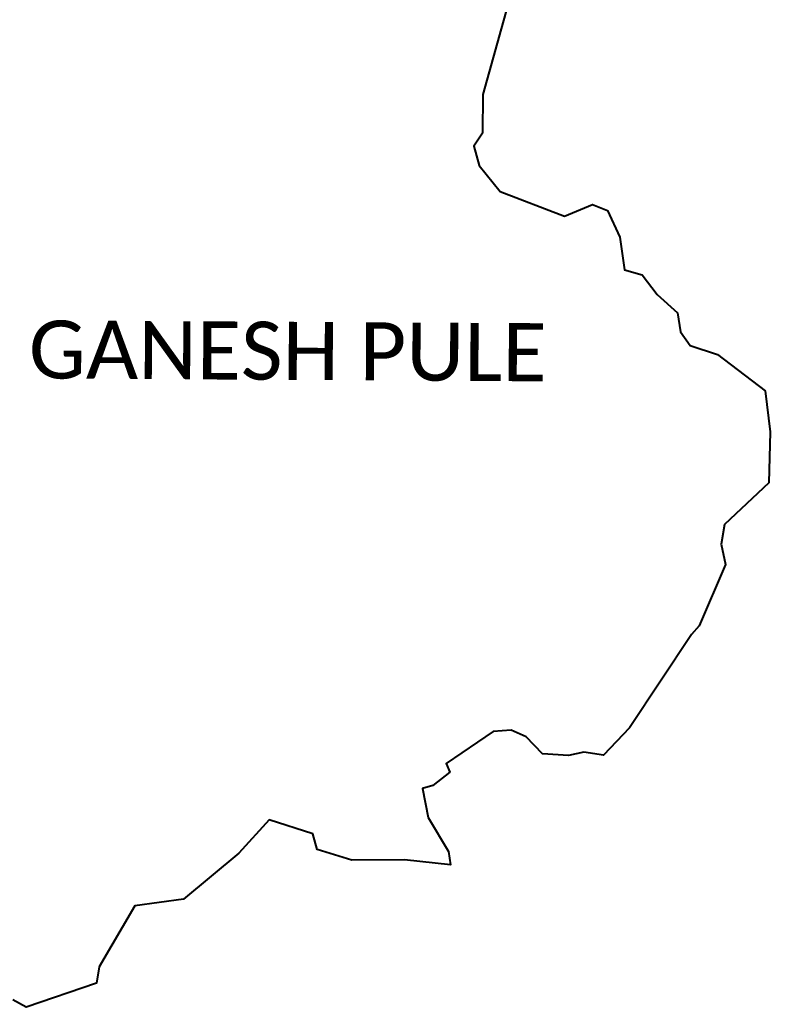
# Model space of a CAD drawing. Header units: metres. Extents: x 317204 to 320664, y 1863374 to 1869088.
# Drawn here: x 318597 to 320664, y 1863782 to 1866502 of the extents above; entities that cross this region are included whole.
import ezdxf

# ---------------------------------------------------------------- set-up
doc = ezdxf.new("R2010")
doc.units = ezdxf.units.M
doc.layers.add('village', color=3, linetype='Continuous')
doc.layers.add('VILLAGE NAME', color=250, linetype='Continuous')
doc.styles.get("Standard").update_dxf_attribs({"font": 'simplex.shx'})

msp = doc.modelspace()

# ---------------------------------------------------------------- linework, layer by layer
at = {"layer": 'village', "color": 6}
for points in [[(318997, 1867249.2, 0), (319011.9, 1867102.2, 0), (319051.8, 1867008.5, 0), (319159.1, 1866842.5, 0), (319222, 1866801.2, 0), (319309.6, 1866668.5, 0), (319342.7, 1866654.4, 0), (319400.5, 1866668.3, 0), (319616.6, 1866612.2, 0), (319647.3, 1866633.9, 0), (319969.2, 1866625.1, 0), (319940.1, 1866539.5, 0), (319872.6, 1866296, 0), (319871.7, 1866189.5, 0), (319847.5, 1866153.3, 0), (319862.5, 1866100.4, 0)], [(319862.5, 1866100.4, 0), (319919.7, 1866029.2, 0), (320096.9, 1865961.3, 0), (320174.6, 1865993, 0), (320215.8, 1865976.5, 0), (320249.5, 1865903.3, 0), (320262.9, 1865812.7, 0), (320311.2, 1865799.6, 0), (320352.7, 1865745.6, 0), (320408.5, 1865694.5, 0), (320416.4, 1865642.5, 0), (320443.2, 1865604.6, 0), (320518.4, 1865579.6, 0), (320650.1, 1865479.7, 0), (320664, 1865366.7, 0), (320660, 1865226.4, 0), (320537.9, 1865112.1, 0), (320528.8, 1865057.8, 0), (320540.9, 1865001.8, 0), (320467.8, 1864832.5, 0), (320447, 1864808.5, 0), (320276, 1864551.9, 0), (320204.4, 1864476.8, 0), (320150.8, 1864484.6, 0), (320108.1, 1864475.2, 0), (320036.8, 1864480.3, 0), (319991.3, 1864527.1, 0), (319950.3, 1864544.8, 0), (319900.8, 1864541.7, 0), (319771.5, 1864453.1, 0), (319781.3, 1864429.2, 0), (319734.8, 1864392.6, 0), (319706.1, 1864384.2, 0), (319721.5, 1864304.6, 0), (319777.3, 1864211, 0), (319783.6, 1864174.4, 0), (319656.8, 1864188.2, 0), (319511, 1864186.8, 0), (319416, 1864216.7, 0), (319403.6, 1864259.5, 0), (319283.8, 1864298.6, 0), (319200.4, 1864206.4, 0), (319047.6, 1864079.4, 0), (318913.4, 1864061.3, 0), (318815.5, 1863893.6, 0), (318807.9, 1863848, 0), (318613.8, 1863782.1, 0), (318577.7, 1863802.3, 0)]]:
    msp.add_polyline3d(points, dxfattribs=at)

# ---------------------------------------------------------------- texts
at = {"layer": 'VILLAGE NAME', "insert": (318622.1, 1865674), "char_height": 160.021, "attachment_point": 1, "rotation": 359.6762}
msp.add_mtext_dynamic_manual_height_columns('{\\fCalibri|b0|i0|c0|p34;GANESH PULE}', width=2105.72, gutter_width=800.1, heights=[0], dxfattribs=at)

doc.saveas('drawing.dxf')
